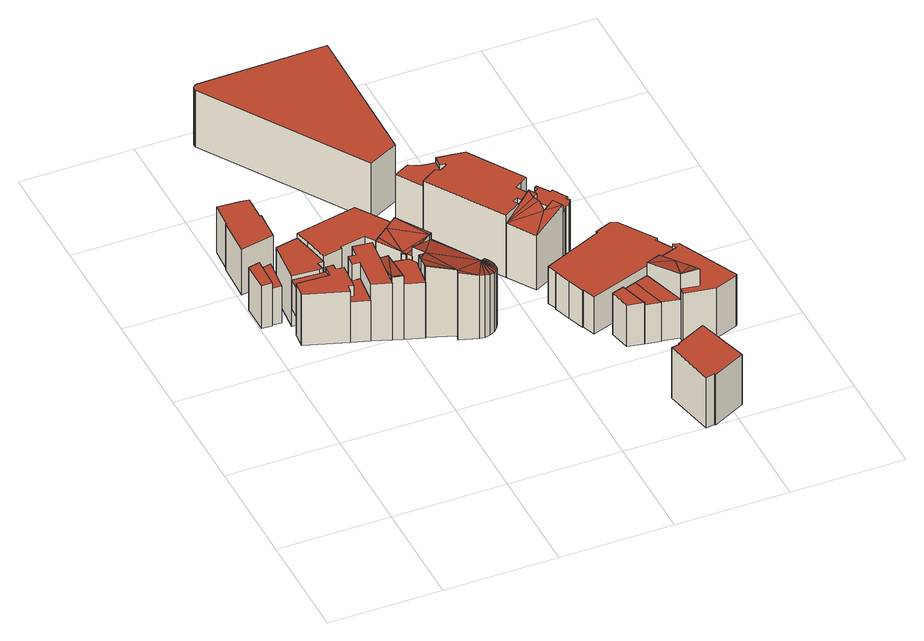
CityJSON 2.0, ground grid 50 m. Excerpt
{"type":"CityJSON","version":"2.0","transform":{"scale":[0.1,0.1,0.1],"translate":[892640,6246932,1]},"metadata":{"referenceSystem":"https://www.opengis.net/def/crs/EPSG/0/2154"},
"CityObjects":{
"building1":{"type":"Building","attributes":{"class":"Building"},"children":["building1-1"]},
"building1-1":{"type":"BuildingPart","parents":["building1"],"geometry":[{"type":"Solid","lod":"2.2","boundaries":[[[[0,1,2,3]],[[4,5,6,7]],[[7,6,2,3]],[[6,5,1,2]],[[5,4,0,1]],[[4,7,3,0]]]],"semantics":{"surfaces":[{"type":"GroundSurface"},{"type":"RoofSurface"},{"type":"WallSurface","on_footprint_edge":true}],"values":[[0,1,2,2,2,2]]}}]},
"building2":{"type":"Building","attributes":{"class":"Building"},"children":["building2-1"]},
"building2-1":{"type":"BuildingPart","parents":["building2"],"geometry":[{"type":"Solid","lod":"2.2","boundaries":[[[[8,9,10,11,12]],[[13,14,15,16,17]],[[17,16,11,12]],[[16,15,10,11]],[[15,14,9,10]],[[14,13,8,9]],[[13,17,12,8]]]],"semantics":{"surfaces":[{"type":"GroundSurface"},{"type":"RoofSurface"},{"type":"WallSurface","on_footprint_edge":true}],"values":[[0,1,2,2,2,2,2]]}}]},
"building3":{"type":"Building","attributes":{"class":"Building"},"children":["building3-1"]},
"building3-1":{"type":"BuildingPart","parents":["building3"],"geometry":[{"type":"Solid","lod":"2.2","boundaries":[[[[18,19,20,21,22]],[[23,24,25,26,27]],[[27,26,21,22]],[[26,25,20,21]],[[25,24,19,20]],[[24,23,18,19]],[[23,27,22,18]]]],"semantics":{"surfaces":[{"type":"GroundSurface"},{"type":"RoofSurface"},{"type":"WallSurface","on_footprint_edge":true}],"values":[[0,1,2,2,2,2,2]]}}]},
"building4":{"type":"Building","attributes":{"class":"Building"},"children":["building4-1"]},
"building4-1":{"type":"BuildingPart","parents":["building4"],"geometry":[{"type":"Solid","lod":"2.2","boundaries":[[[[28,29,30,31,32,33,34,35,36,37,38,39,40]],[[41,42,43,44,45,46,47,48,49,50,51,52,53]],[[53,52,39,40]],[[52,51,38,39]],[[51,50,37,38]],[[50,49,36,37]],[[49,48,35,36]],[[48,47,34,35]],[[47,46,33,34]],[[46,45,32,33]],[[45,44,31,32]],[[44,43,30,31]],[[43,42,29,30]],[[42,41,28,29]],[[41,53,40,28]]]],"semantics":{"surfaces":[{"type":"GroundSurface"},{"type":"RoofSurface"},{"type":"WallSurface","on_footprint_edge":true}],"values":[[0,1,2,2,2,2,2,2,2,2,2,2,2,2,2]]}}]},
"building5":{"type":"Building","attributes":{"class":"Building"},"children":["building5-1"]},
"building5-1":{"type":"BuildingPart","parents":["building5"],"geometry":[{"type":"Solid","lod":"2.2","boundaries":[[[[54,55,56,57,58,59,60,61,62]],[[63,64,65,66,67,68,69,70,71]],[[71,70,61,62]],[[70,69,60,61]],[[69,68,59,60]],[[68,67,58,59]],[[67,66,57,58]],[[66,65,56,57]],[[65,64,55,56]],[[64,63,54,55]],[[63,71,62,54]]]],"semantics":{"surfaces":[{"type":"GroundSurface"},{"type":"RoofSurface"},{"type":"WallSurface","on_footprint_edge":true}],"values":[[0,1,2,2,2,2,2,2,2,2,2]]}}]},
"building6":{"type":"Building","attributes":{"class":"Building"},"children":["building6-1"]},
"building6-1":{"type":"BuildingPart","parents":["building6"],"geometry":[{"type":"Solid","lod":"2.2","boundaries":[[[[72,73,74,75,76,77,78,79]],[[80,81,82,83,84,85,86,87]],[[87,86,78,79]],[[86,85,77,78]],[[85,84,76,77]],[[84,83,75,76]],[[83,82,74,75]],[[82,81,73,74]],[[81,80,72,73]],[[80,87,79,72]]]],"semantics":{"surfaces":[{"type":"GroundSurface"},{"type":"RoofSurface"},{"type":"WallSurface","on_footprint_edge":true}],"values":[[0,1,2,2,2,2,2,2,2,2]]}}]},
"building7":{"type":"Building","attributes":{"class":"Building"},"children":["building7-1"]},
"building7-1":{"type":"BuildingPart","parents":["building7"],"geometry":[{"type":"Solid","lod":"2.2","boundaries":[[[[88,89,90,33,32,31,30,29]],[[91,92,93,94,95,96,97,98]],[[98,97,30,29]],[[97,96,31,30]],[[96,95,32,31]],[[95,94,33,32]],[[94,93,90,33]],[[93,92,89,90]],[[92,91,88,89]],[[91,98,29,88]]]],"semantics":{"surfaces":[{"type":"GroundSurface"},{"type":"RoofSurface"},{"type":"WallSurface","on_footprint_edge":true}],"values":[[0,1,2,2,2,2,2,2,2,2]]}}]},
"building8":{"type":"Building","attributes":{"class":"Building"},"children":["building8-1"]},
"building8-1":{"type":"BuildingPart","parents":["building8"],"geometry":[{"type":"Solid","lod":"2.2","boundaries":[[[[99,100,101,102,103,104,105,90,89,88]],[[106,107,108,109,110,111,112,113,114,115]],[[115,114,89,88]],[[114,113,90,89]],[[113,112,105,90]],[[112,111,104,105]],[[111,110,103,104]],[[110,109,102,103]],[[109,108,101,102]],[[108,107,100,101]],[[107,106,99,100]],[[106,115,88,99]]]],"semantics":{"surfaces":[{"type":"GroundSurface"},{"type":"RoofSurface"},{"type":"WallSurface","on_footprint_edge":true}],"values":[[0,1,2,2,2,2,2,2,2,2,2,2]]}}]},
"building9":{"type":"Building","attributes":{"class":"Building"},"children":["building9-1"]},
"building9-1":{"type":"BuildingPart","parents":["building9"],"geometry":[{"type":"Solid","lod":"2.2","boundaries":[[[[116,117,118]],[[118,117,119]],[[120,119,117]],[[119,120,121]],[[122,123,124,125,100,99]],[[120,117,100,99]],[[117,116,125,100]],[[116,118,124,125]],[[118,119,123,124]],[[119,121,122,123]],[[121,120,99,122]]]],"semantics":{"surfaces":[{"type":"RoofSurface","rf_azimuth":89.97,"rf_slope":15.73},{"type":"GroundSurface"},{"type":"WallSurface","on_footprint_edge":true}],"values":[[0,0,0,0,1,2,2,2,2,2,2]]}}]},
"building10":{"type":"Building","attributes":{"class":"Building"},"children":["building10-1"]},
"building10-1":{"type":"BuildingPart","parents":["building10"],"geometry":[{"type":"Solid","lod":"2.2","boundaries":[[[[126,127,128,129,130,131,132,133,134,135,136]],[[137,138,139,140,141,142,143,144,145,146,147]],[[147,146,135,136]],[[146,145,134,135]],[[145,144,133,134]],[[144,143,132,133]],[[143,142,131,132]],[[142,141,130,131]],[[141,140,129,130]],[[140,139,128,129]],[[139,138,127,128]],[[138,137,126,127]],[[137,147,136,126]]]],"semantics":{"surfaces":[{"type":"GroundSurface"},{"type":"RoofSurface"},{"type":"WallSurface","on_footprint_edge":true}],"values":[[0,1,2,2,2,2,2,2,2,2,2,2,2]]}}]},
"building11":{"type":"Building","attributes":{"class":"Building"},"children":["building11-1"]},
"building11-1":{"type":"BuildingPart","parents":["building11"],"geometry":[{"type":"Solid","lod":"2.2","boundaries":[[[[148,149,150,151,152,153,154,155]],[[156,157,158,159,160,161,162,163]],[[163,162,154,155]],[[162,161,153,154]],[[161,160,152,153]],[[160,159,151,152]],[[159,158,150,151]],[[158,157,149,150]],[[157,156,148,149]],[[156,163,155,148]]]],"semantics":{"surfaces":[{"type":"GroundSurface"},{"type":"RoofSurface"},{"type":"WallSurface","on_footprint_edge":true}],"values":[[0,1,2,2,2,2,2,2,2,2]]}}]},
"building12":{"type":"Building","attributes":{"class":"Building"},"children":["building12-1"]},
"building12-1":{"type":"BuildingPart","parents":["building12"],"geometry":[{"type":"Solid","lod":"2.2","boundaries":[[[[164,165,166]],[[167,166,165]],[[168,166,169]],[[169,166,170]],[[171,172,173]],[[170,173,172]],[[166,173,170]],[[167,173,166]],[[173,167,174]],[[175,176,177,178,179,180,181,182,183,184,185]],[[167,165,184,185]],[[165,164,183,184]],[[164,166,182,183]],[[166,168,181,182]],[[168,169,180,181]],[[169,170,179,180]],[[170,172,178,179]],[[172,171,177,178]],[[171,173,176,177]],[[173,174,175,176]],[[174,167,185,175]]]],"semantics":{"surfaces":[{"type":"RoofSurface","rf_azimuth":213.2,"rf_slope":13.22},{"type":"GroundSurface"},{"type":"WallSurface","on_footprint_edge":true}],"values":[[0,0,0,0,0,0,0,0,0,1,2,2,2,2,2,2,2,2,2,2,2]]}}]},
"building13":{"type":"Building","attributes":{"class":"Building"},"children":["building13-1"]},
"building13-1":{"type":"BuildingPart","parents":["building13"],"geometry":[{"type":"Solid","lod":"2.2","boundaries":[[[[186,187,188]],[[186,188,189]],[[190,189,191]],[[191,189,192]],[[188,192,189]],[[193,194,192]],[[193,192,195]],[[196,193,195]],[[188,195,192]],[[197,198,195]],[[197,195,199]],[[199,195,200]],[[200,195,201]],[[201,195,202]],[[202,195,203]],[[203,195,204]],[[204,195,205]],[[205,195,206]],[[206,195,207]],[[188,207,195]],[[207,188,208]],[[209,210,211,212,213,214,215,216,217,218,219,220,221,222,223,224,225,226,227,228,229,230,231]],[[188,187,230,231]],[[187,186,229,230]],[[186,189,228,229]],[[189,190,227,228]],[[190,191,226,227]],[[191,192,225,226]],[[192,194,224,225]],[[194,193,223,224]],[[193,196,222,223]],[[196,195,221,222]],[[195,198,220,221]],[[198,197,219,220]],[[197,199,218,219]],[[199,200,217,218]],[[200,201,216,217]],[[201,202,215,216]],[[202,203,214,215]],[[203,204,213,214]],[[204,205,212,213]],[[205,206,211,212]],[[206,207,210,211]],[[207,208,209,210]],[[208,188,231,209]]]],"semantics":{"surfaces":[{"type":"RoofSurface","rf_azimuth":30.89,"rf_slope":19.01},{"type":"GroundSurface"},{"type":"WallSurface","on_footprint_edge":true}],"values":[[0,0,0,0,0,0,0,0,0,0,0,0,0,0,0,0,0,0,0,0,0,1,2,2,2,2,2,2,2,2,2,2,2,2,2,2,2,2,2,2,2,2,2,2,2]]}}]},
"building14":{"type":"Building","attributes":{"class":"Building"},"children":["building14-1"]},
"building14-1":{"type":"BuildingPart","parents":["building14"],"geometry":[{"type":"Solid","lod":"2.2","boundaries":[[[[232,233,234,235,236,237,238,239,240]],[[241,242,243,244,245,246,247,248,249]],[[249,248,239,240]],[[248,247,238,239]],[[247,246,237,238]],[[246,245,236,237]],[[245,244,235,236]],[[244,243,234,235]],[[243,242,233,234]],[[242,241,232,233]],[[241,249,240,232]]]],"semantics":{"surfaces":[{"type":"GroundSurface"},{"type":"RoofSurface"},{"type":"WallSurface","on_footprint_edge":true}],"values":[[0,1,2,2,2,2,2,2,2,2,2]]}}]},
"building15":{"type":"Building","attributes":{"class":"Building"},"children":["building15-1"]},
"building15-1":{"type":"BuildingPart","parents":["building15"],"geometry":[{"type":"Solid","lod":"2.2","boundaries":[[[[250,251,252,253,254,255,256]],[[257,258,259,260,261,262,263]],[[263,262,255,256]],[[262,261,254,255]],[[261,260,253,254]],[[260,259,252,253]],[[259,258,251,252]],[[258,257,250,251]],[[257,263,256,250]]]],"semantics":{"surfaces":[{"type":"GroundSurface"},{"type":"RoofSurface"},{"type":"WallSurface","on_footprint_edge":true}],"values":[[0,1,2,2,2,2,2,2,2]]}}]},
"building16":{"type":"Building","attributes":{"class":"Building"},"children":["building16-1"]},
"building16-1":{"type":"BuildingPart","parents":["building16"],"geometry":[{"type":"Solid","lod":"2.2","boundaries":[[[[264,265,266,267,268,269,270,271,272,273,274,275,276,277,278,279,280]],[[281,282,283,284,285,286,287,288,289,290,291,292,293,294,295,296,297]],[[297,296,279,280]],[[296,295,278,279]],[[295,294,277,278]],[[294,293,276,277]],[[293,292,275,276]],[[292,291,274,275]],[[291,290,273,274]],[[290,289,272,273]],[[289,288,271,272]],[[288,287,270,271]],[[287,286,269,270]],[[286,285,268,269]],[[285,284,267,268]],[[284,283,266,267]],[[283,282,265,266]],[[282,281,264,265]],[[281,297,280,264]]]],"semantics":{"surfaces":[{"type":"GroundSurface"},{"type":"RoofSurface"},{"type":"WallSurface","on_footprint_edge":true}],"values":[[0,1,2,2,2,2,2,2,2,2,2,2,2,2,2,2,2,2,2]]}}]},
"building17":{"type":"Building","attributes":{"class":"Building"},"children":["building17-1"]},
"building17-1":{"type":"BuildingPart","parents":["building17"],"geometry":[{"type":"Solid","lod":"2.2","boundaries":[[[[298,299,300]],[[301,302,303]],[[303,302,300]],[[304,305,301]],[[302,301,305]],[[306,300,299]],[[298,300,302]],[[307,308,309,310,311,312,313,314,315]],[[306,299,314,315]],[[299,298,313,314]],[[298,302,312,313]],[[302,305,311,312]],[[305,304,310,311]],[[304,301,309,310]],[[301,303,308,309]],[[303,300,307,308]],[[300,306,315,307]]]],"semantics":{"surfaces":[{"type":"RoofSurface","rf_azimuth":212.63,"rf_slope":18.49},{"type":"GroundSurface"},{"type":"WallSurface","on_footprint_edge":true}],"values":[[0,0,0,0,0,0,0,1,2,2,2,2,2,2,2,2,2]]}}]},
"building18":{"type":"Building","attributes":{"class":"Building"},"children":["building18-1"]},
"building18-1":{"type":"BuildingPart","parents":["building18"],"geometry":[{"type":"Solid","lod":"2.2","boundaries":[[[[316,317,318,319,320,321,322,323,324]],[[325,326,327,328,329,330,331,332,333]],[[333,332,323,324]],[[332,331,322,323]],[[331,330,321,322]],[[330,329,320,321]],[[329,328,319,320]],[[328,327,318,319]],[[327,326,317,318]],[[326,325,316,317]],[[325,333,324,316]]]],"semantics":{"surfaces":[{"type":"GroundSurface"},{"type":"RoofSurface"},{"type":"WallSurface","on_footprint_edge":true}],"values":[[0,1,2,2,2,2,2,2,2,2,2]]}}]},
"building19":{"type":"Building","attributes":{"class":"Building"},"children":["building19-1"]},
"building19-1":{"type":"BuildingPart","parents":["building19"],"geometry":[{"type":"Solid","lod":"2.2","boundaries":[[[[334,335,336,337,338]],[[339,340,341,342,343]],[[343,342,337,338]],[[342,341,336,337]],[[341,340,335,336]],[[340,339,334,335]],[[339,343,338,334]]]],"semantics":{"surfaces":[{"type":"GroundSurface"},{"type":"RoofSurface"},{"type":"WallSurface","on_footprint_edge":true}],"values":[[0,1,2,2,2,2,2]]}}]},
"building20":{"type":"Building","attributes":{"class":"Building"},"children":["building20-1"]},
"building20-1":{"type":"BuildingPart","parents":["building20"],"geometry":[{"type":"Solid","lod":"2.2","boundaries":[[[[344,345,346,338,337,336]],[[347,348,349,350,351,352]],[[352,351,337,336]],[[351,350,338,337]],[[350,349,346,338]],[[349,348,345,346]],[[348,347,344,345]],[[347,352,336,344]]]],"semantics":{"surfaces":[{"type":"GroundSurface"},{"type":"RoofSurface"},{"type":"WallSurface","on_footprint_edge":true}],"values":[[0,1,2,2,2,2,2,2]]}}]},
"building21":{"type":"Building","attributes":{"class":"Building"},"children":["building21-1"]},
"building21-1":{"type":"BuildingPart","parents":["building21"],"geometry":[{"type":"Solid","lod":"2.2","boundaries":[[[[353,354,355,356,357,358,359,360,361,362,363,364,365,366,367]],[[368,369,370,371,372,373,374,375,376,377,378,379,380,381,382]],[[382,381,366,367]],[[381,380,365,366]],[[380,379,364,365]],[[379,378,363,364]],[[378,377,362,363]],[[377,376,361,362]],[[376,375,360,361]],[[375,374,359,360]],[[374,373,358,359]],[[373,372,357,358]],[[372,371,356,357]],[[371,370,355,356]],[[370,369,354,355]],[[369,368,353,354]],[[368,382,367,353]]]],"semantics":{"surfaces":[{"type":"GroundSurface"},{"type":"RoofSurface"},{"type":"WallSurface","on_footprint_edge":true}],"values":[[0,1,2,2,2,2,2,2,2,2,2,2,2,2,2,2,2]]}}]},
"building22":{"type":"Building","attributes":{"class":"Building"},"children":["building22-1"]},
"building22-1":{"type":"BuildingPart","parents":["building22"],"geometry":[{"type":"Solid","lod":"2.2","boundaries":[[[[383,384,385,386,387]],[[388,389,390,391,392]],[[392,391,386,387]],[[391,390,385,386]],[[390,389,384,385]],[[389,388,383,384]],[[388,392,387,383]]]],"semantics":{"surfaces":[{"type":"GroundSurface"},{"type":"RoofSurface"},{"type":"WallSurface","on_footprint_edge":true}],"values":[[0,1,2,2,2,2,2]]}}]},
"building23":{"type":"Building","attributes":{"class":"Building"},"children":["building23-1"]},
"building23-1":{"type":"BuildingPart","parents":["building23"],"geometry":[{"type":"Solid","lod":"2.2","boundaries":[[[[393,394,395,396,397,398,399,400,401,402,403,404,405,406,407]],[[408,409,410,411,412,413,414,415,416,417,418,419,420,421,422]],[[422,421,406,407]],[[421,420,405,406]],[[420,419,404,405]],[[419,418,403,404]],[[418,417,402,403]],[[417,416,401,402]],[[416,415,400,401]],[[415,414,399,400]],[[414,413,398,399]],[[413,412,397,398]],[[412,411,396,397]],[[411,410,395,396]],[[410,409,394,395]],[[409,408,393,394]],[[408,422,407,393]]]],"semantics":{"surfaces":[{"type":"GroundSurface"},{"type":"RoofSurface"},{"type":"WallSurface","on_footprint_edge":true}],"values":[[0,1,2,2,2,2,2,2,2,2,2,2,2,2,2,2,2]]}}]},
"building24":{"type":"Building","attributes":{"class":"Building"},"children":["building24-1"]},
"building24-1":{"type":"BuildingPart","parents":["building24"],"geometry":[{"type":"Solid","lod":"2.2","boundaries":[[[[423,424,425]],[[426,425,424]],[[427,425,426]],[[428,427,426]],[[429,428,426]],[[430,431,432,433,434,384,383]],[[426,424,384,383]],[[424,423,434,384]],[[423,425,433,434]],[[425,427,432,433]],[[427,428,431,432]],[[428,429,430,431]],[[429,426,383,430]]]],"semantics":{"surfaces":[{"type":"RoofSurface","rf_azimuth":107.81,"rf_slope":17.12},{"type":"GroundSurface"},{"type":"WallSurface","on_footprint_edge":true}],"values":[[0,0,0,0,0,1,2,2,2,2,2,2,2]]}}]},
"building25":{"type":"Building","attributes":{"class":"Building"},"children":["building25-1"]},
"building25-1":{"type":"BuildingPart","parents":["building25"],"geometry":[{"type":"Solid","lod":"2.2","boundaries":[[[[435,436,437,438,439,440,441,442,443,444,445,446,447,448]],[[449,450,451,452,453,454,455,456,457,458,459,460,461,462]],[[462,461,447,448]],[[461,460,446,447]],[[460,459,445,446]],[[459,458,444,445]],[[458,457,443,444]],[[457,456,442,443]],[[456,455,441,442]],[[455,454,440,441]],[[454,453,439,440]],[[453,452,438,439]],[[452,451,437,438]],[[451,450,436,437]],[[450,449,435,436]],[[449,462,448,435]]]],"semantics":{"surfaces":[{"type":"GroundSurface"},{"type":"RoofSurface"},{"type":"WallSurface","on_footprint_edge":true}],"values":[[0,1,2,2,2,2,2,2,2,2,2,2,2,2,2,2]]}}]}
},
"vertices":[
[6,1273,3],[51,1273,3],[56,1409,3],[6,1399,3],[6,1273,222],[51,1273,222],[56,1409,222],[6,1399,222],
[51,1278,2],[93,1276,2],[105,1379,2],[110,1419,2],[56,1409,2],[51,1278,190],[93,1276,190],[105,1379,190],[110,1419,190],[56,1409,190],
[261,1179,95],[264,1228,95],[236,1229,95],[120,1236,95],[116,1185,95],[261,1179,242],[264,1228,242],[236,1229,242],[120,1236,242],[116,1185,242],
[108,1116,2],[291,1054,2],[293,1063,2],[297,1089,2],[320,1083,2],[327,1174,2],[330,1201,2],[295,1206,2],[296,1230,2],[264,1233,2],[261,1179,2],[116,1185,2],[109,1125,2],[108,1116,263],[291,1054,263],[293,1063,263],[297,1089,263],[320,1083,263],[327,1174,263],[330,1201,263],[295,1206,263],[296,1230,263],[264,1233,263],[261,1179,263],[116,1185,263],[109,1125,263],
[24,1664,6],[18,1493,6],[168,1524,6],[173,1656,6],[167,1656,6],[170,1764,6],[133,1768,6],[34,1776,6],[29,1663,6],[24,1664,238],[18,1493,238],[168,1524,238],[173,1656,238],[167,1656,238],[170,1764,238],[133,1768,238],[34,1776,238],[29,1663,238],
[244,1265,5],[271,1269,5],[250,1376,5],[234,1443,5],[136,1423,5],[120,1236,5],[236,1229,5],[250,1229,5],[244,1265,262],[271,1269,262],[250,1376,262],[234,1443,262],[136,1423,262],[120,1236,262],[236,1229,262],[250,1229,262],
[368,1028,2],[370,1037,2],[385,1169,2],[368,1028,210],[370,1037,210],[385,1169,210],[327,1174,210],[320,1083,210],[297,1089,210],[293,1063,210],[291,1054,210],
[449,1001,2],[450,1011,2],[480,1263,2],[397,1272,2],[391,1219,2],[358,1222,2],[352,1171,2],[449,1001,293],[450,1011,293],[480,1263,293],[397,1272,293],[391,1219,293],[358,1222,293],[352,1171,293],[385,1169,293],[370,1037,293],[368,1028,293],
[472,1194,266],[450,1011,318],[516,1190,268],[493,996,322],[449,1001,321],[492,986,325],[492,986,2],[493,996,2],[516,1190,2],[472,1194,2],
[507,1497,13],[234,1443,13],[250,1376,13],[271,1269,13],[358,1285,13],[356,1295,13],[470,1317,13],[498,1273,13],[514,1282,13],[561,1310,13],[611,1341,13],[507,1497,287],[234,1443,287],[250,1376,287],[271,1269,287],[358,1285,287],[356,1295,287],[470,1317,287],[498,1273,287],[514,1282,287],[561,1310,287],[611,1341,287],
[574,959,1],[576,971,1],[588,1058,1],[593,1087,1],[573,1118,1],[509,1129,1],[493,996,1],[492,986,1],[574,959,286],[576,971,286],[588,1058,286],[593,1087,286],[573,1118,286],[509,1129,286],[493,996,286],[492,986,286],
[560,1163,286],[573,1145,286],[566,1167,287],[578,1148,287],[498,1273,288],[514,1282,292],[561,1310,305],[703,1195,318],[611,1341,319],[695,1190,316],[591,1128,287],[591,1128,15],[695,1190,15],[703,1195,15],[611,1341,15],[561,1310,15],[514,1282,15],[498,1273,15],[566,1167,15],[560,1163,15],[573,1145,15],[578,1148,15],
[576,971,365],[574,959,368],[693,918,340],[585,1028,352],[588,1058,346],[616,1071,336],[625,1077,332],[695,1190,291],[591,1128,333],[830,994,286],[703,1195,288],[862,997,276],[854,1011,276],[868,981,277],[871,963,279],[871,943,283],[867,921,288],[858,903,294],[839,882,303],[815,870,312],[790,865,321],[768,866,327],[686,893,346],[686,893,3],[768,866,3],[790,865,3],[815,870,3],[839,882,3],[858,903,3],[867,921,3],[871,943,3],[871,963,3],[868,981,3],[862,997,3],[854,1011,3],[830,994,3],[703,1195,3],[695,1190,3],[591,1128,3],[625,1077,3],[616,1071,3],[588,1058,3],[585,1028,3],[576,971,3],[574,959,3],[693,918,3],
[811,2446,12],[241,2435,12],[232,2431,12],[226,2426,12],[222,2419,12],[221,2409,12],[222,2400,12],[670,1704,12],[804,1772,12],[811,2446,301],[241,2435,301],[232,2431,301],[226,2426,301],[222,2419,301],[221,2409,301],[222,2400,301],[670,1704,301],[804,1772,301],
[843,1615,18],[800,1639,18],[732,1605,18],[803,1495,18],[875,1542,18],[902,1558,18],[907,1607,18],[843,1615,300],[800,1639,300],[732,1605,300],[803,1495,300],[875,1542,300],[902,1558,300],[907,1607,300],
[1015,1166,8],[1090,1215,8],[1077,1235,8],[1100,1248,8],[1112,1229,8],[1154,1257,8],[1122,1309,8],[1154,1330,8],[1184,1350,8],[1029,1591,8],[907,1607,8],[902,1558,8],[925,1555,8],[925,1548,8],[891,1528,8],[875,1542,8],[803,1495,8],[1015,1166,325],[1090,1215,325],[1077,1235,325],[1100,1248,325],[1112,1229,325],[1154,1257,325],[1122,1309,325],[1154,1330,325],[1184,1350,325],[1029,1591,325],[907,1607,325],[902,1558,325],[925,1555,325],[925,1548,325],[891,1528,325],[875,1542,325],[803,1495,325],
[1093,1044,286],[1238,1119,340],[1167,1136,323],[1155,1214,334],[1015,1166,286],[1167,1190,333],[1173,1225,341],[1154,1257,341],[1213,1160,341],[1167,1136,9],[1167,1190,9],[1155,1214,9],[1173,1225,9],[1154,1257,9],[1015,1166,9],[1093,1044,9],[1238,1119,9],[1213,1160,9],
[1401,0,0],[1549,75,0],[1546,83,0],[1481,303,0],[1349,240,0],[1350,233,0],[1312,226,0],[1361,0,0],[1399,7,0],[1401,0,256],[1549,75,256],[1546,83,256],[1481,303,256],[1349,240,256],[1350,233,256],[1312,226,256],[1361,0,256],[1399,7,256],
[1259,678,2],[1278,586,2],[1349,573,2],[1328,641,2],[1312,695,2],[1259,678,213],[1278,586,213],[1349,573,213],[1328,641,213],[1312,695,213],
[1417,561,2],[1398,630,2],[1373,715,2],[1417,561,201],[1398,630,201],[1373,715,201],[1312,695,201],[1328,641,201],[1349,573,201],
[1154,1257,7],[1238,1119,7],[1255,1130,7],[1266,1154,7],[1280,1149,7],[1294,1175,7],[1299,1182,7],[1292,1187,7],[1286,1196,7],[1297,1202,7],[1258,1265,7],[1248,1259,7],[1211,1314,7],[1201,1307,7],[1209,1295,7],[1154,1257,299],[1238,1119,299],[1255,1130,299],[1266,1154,299],[1280,1149,299],[1294,1175,299],[1299,1182,299],[1292,1187,299],[1286,1196,299],[1297,1202,299],[1258,1265,299],[1248,1259,299],[1211,1314,299],[1201,1307,299],[1209,1295,299],
[1494,546,3],[1432,735,3],[1373,715,3],[1398,630,3],[1417,561,3],[1494,546,202],[1432,735,202],[1373,715,202],[1398,630,202],[1417,561,202],
[1104,957,3],[1120,913,3],[1117,912,3],[1141,838,3],[1167,766,3],[1171,767,3],[1192,709,3],[1608,850,3],[1558,933,3],[1568,941,3],[1520,1014,3],[1465,1095,3],[1439,1107,3],[1364,1077,3],[1367,1070,3],[1104,957,192],[1120,913,192],[1117,912,192],[1141,838,192],[1167,766,192],[1171,767,192],[1192,709,192],[1608,850,192],[1558,933,192],[1568,941,192],[1520,1014,192],[1465,1095,192],[1439,1107,192],[1364,1077,192],[1367,1070,192],
[1495,756,270],[1432,735,270],[1524,672,297],[1494,546,331],[1553,586,325],[1564,549,337],[1569,532,342],[1569,532,3],[1564,549,3],[1553,586,3],[1524,672,3],[1495,756,3],
[1494,546,2],[1491,514,2],[1625,490,2],[1726,527,2],[1731,535,2],[1602,803,2],[1577,812,2],[1573,801,2],[1581,784,2],[1495,756,2],[1524,672,2],[1553,586,2],[1564,549,2],[1569,532,2],[1494,546,258],[1491,514,258],[1625,490,258],[1726,527,258],[1731,535,258],[1602,803,258],[1577,812,258],[1573,801,258],[1581,784,258],[1495,756,258],[1524,672,258],[1553,586,258],[1564,549,258],[1569,532,258]
]}
